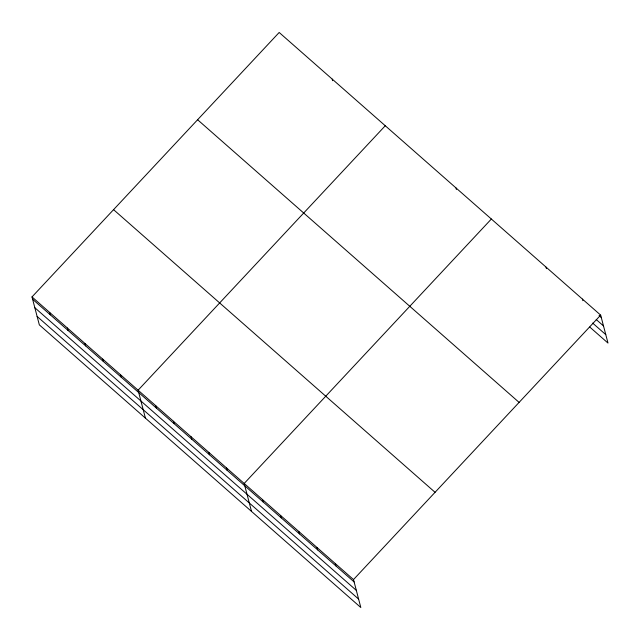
<?xml version="1.0" encoding="UTF-8"?>
<svg xmlns="http://www.w3.org/2000/svg" width="640" height="640" viewBox="0 0 640 640"><rect width="100%" height="100%" fill="white"/><g stroke="black" fill="none" stroke-linecap="round" stroke-linejoin="round"><path stroke-width="0.96" d="M32 296.92L353.496 579.576L360.824 607.528L39.336 324.872L32 296.92L279.176 32.472L600.664 315.128L608 343.08L589.784 327.064M385.264 125.752L138.096 390.2L145.424 418.144M491.36 219.024L244.184 483.472L251.52 511.424M353.496 579.576L600.664 315.128M599.096 315.56L601.28 317.48M596.216 319.52L603.504 325.928M592.664 323.096L605.784 334.632M197.608 119.744L519.104 402.4M113.568 209.656L435.064 492.312M32.616 299.272L354.112 581.928M34.832 307.72L356.328 590.376M37.112 316.424L358.608 599.08M582.448 299.112L582.864 300.68M546.016 267.08L546.424 268.648M455.992 187.936L456.408 189.504M332.224 79.112L332.632 80.68M335.272 563.56L335.888 565.912M317.056 547.544L317.672 549.888M298.84 531.528L299.456 533.872M280.624 515.512L281.24 517.856M262.4 499.488L263.016 501.84M226.504 467.928L227.12 470.28M208.824 452.384L209.44 454.728M191.136 436.832L191.752 439.184M173.456 421.288L174.072 423.64M155.776 405.744L156.392 408.088M120.408 374.648L121.024 377M102.728 359.104L103.344 361.456M85.048 343.56L85.664 345.904M67.368 328.016L67.984 330.36M49.68 312.464L50.296 314.816"/></g></svg>
